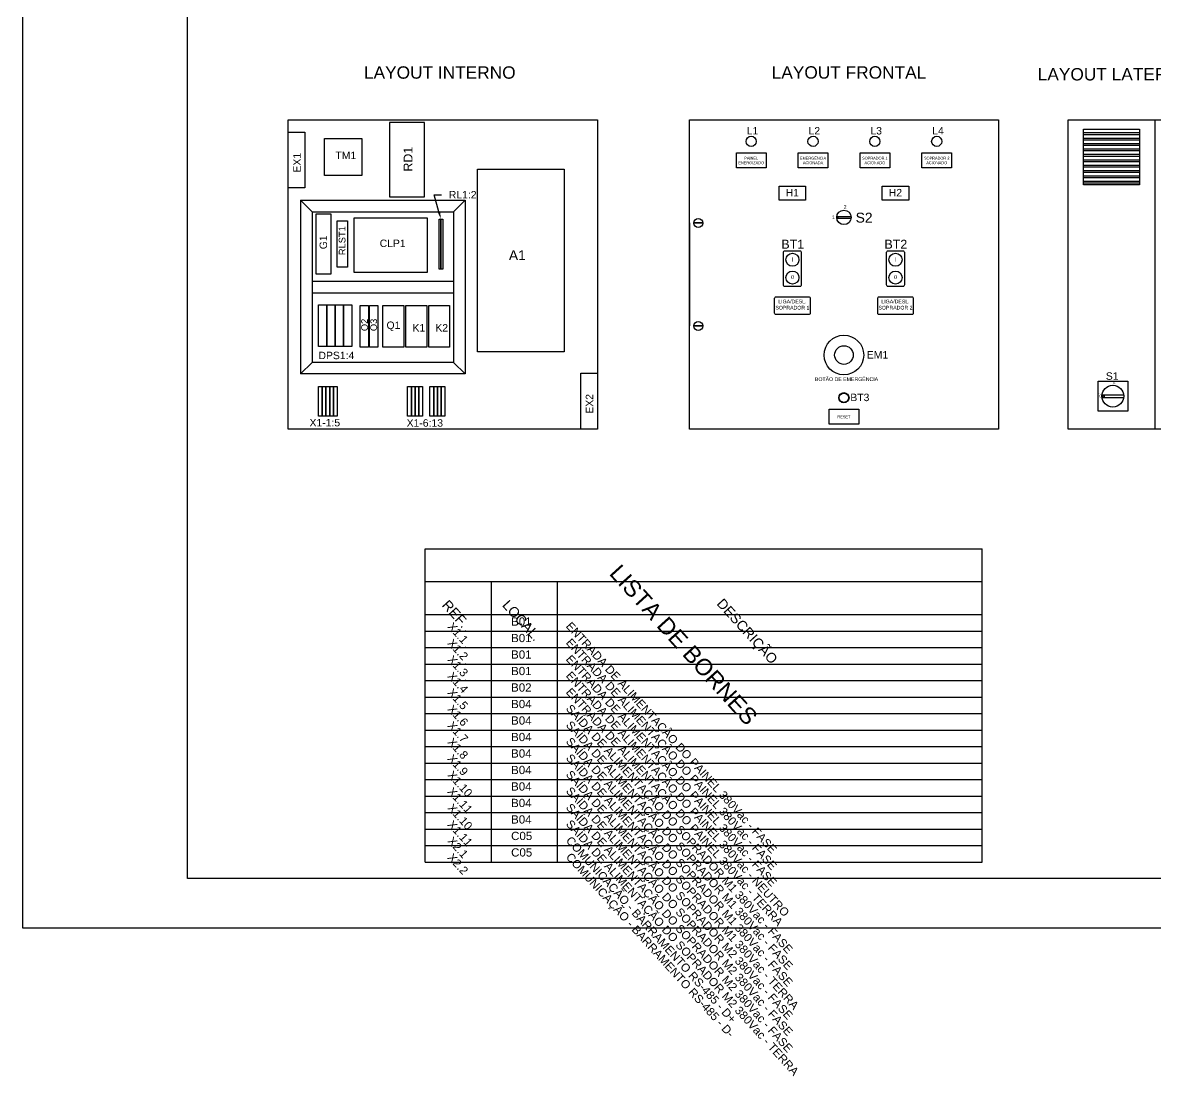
# Model space of a CAD drawing. Header units: millimetres. Extents: x 100 to 940, y 51 to 694.
# Drawn here: x 100 to 443.4, y 55 to 374.5 of the extents above; entities that cross this region are included whole.
import ezdxf
from ezdxf import colors
from ezdxf.entities.mleader import LeaderData, LeaderLine
from ezdxf.math import Vec2, Vec3

# ---------------------------------------------------------------- set-up
doc = ezdxf.new("R2010")
doc.units = ezdxf.units.MM
doc.styles.add('Annotative', font='arial.ttf')
doc.styles.add('Notes', font='arial.ttf', dxfattribs={"height": 3})
doc.styles.get("Standard").update_dxf_attribs({"font": 'arial.ttf'})

msp = doc.modelspace()

# ---------------------------------------------------------------- linework, layer by layer
for p, q in [((274.28, 345.03), (274.28, 313.78)), ((443.25, 345.03), (443.25, 251.28)), ((438.57, 341.09), (421.67, 341.09)), ((421.67, 340.58), (438.57, 340.58)), ((421.67, 339.46), (438.57, 339.46)), ((421.67, 338.95), (438.57, 338.95)), ((421.67, 337.82), (438.57, 337.82)), ((421.67, 337.32), (438.57, 337.32)), ((421.67, 336.19), (438.57, 336.19)), ((421.67, 335.68), (438.57, 335.68)), ((421.67, 334.56), (438.57, 334.56)), ((421.67, 334.05), (438.57, 334.05)), ((421.67, 332.92), (438.57, 332.92)), ((421.67, 332.42), (438.57, 332.42)), ((421.67, 331.29), (438.57, 331.29)), ((421.67, 330.78), (438.57, 330.78)), ((421.67, 329.66), (438.57, 329.66)), ((421.67, 329.15), (438.57, 329.15)), ((421.67, 328.02), (438.57, 328.02)), ((421.67, 327.52), (438.57, 327.52)), ((421.67, 326.39), (438.57, 326.39)), ((421.67, 325.88), (438.57, 325.88)), ((184.28, 320.63), (234.16, 320.63)), ((184.28, 320.63), (184.28, 267.97)), ((184.28, 320.63), (187.8, 317.11)), ((234.16, 320.63), (230.64, 317.11)), ((234.16, 320.63), (234.16, 267.97)), ((187.8, 317.11), (187.8, 271.49)), ((187.8, 317.11), (230.64, 317.11)), ((230.64, 317.11), (230.64, 271.49)), ((302.13, 313.78), (302.13, 282.53)), ((306.18, 313.78), (303.48, 313.78)), ((306.18, 313.67), (303.48, 313.67)), ((346.8, 315.45), (347.3, 315.7)), ((346.8, 315.45), (347.3, 315.2)), ((346.81, 315.7), (351.19, 315.7)), ((346.81, 315.2), (351.19, 315.2)), ((347.3, 315.2), (347.3, 315.7)), ((187.8, 296.06), (230.64, 296.06)), ((187.8, 292.54), (230.64, 292.54)), ((306.18, 282.58), (303.48, 282.58)), ((306.18, 282.47), (303.48, 282.47)), ((187.8, 271.49), (184.28, 267.97)), ((230.64, 271.49), (187.8, 271.49)), ((230.64, 271.49), (234.16, 267.97)), ((234.16, 267.97), (184.28, 267.97)), ((427.23, 261.24), (427.99, 261.62)), ((427.23, 261.24), (427.99, 260.87)), ((427.25, 261.62), (433.81, 261.62)), ((427.99, 260.87), (427.99, 261.62)), ((427.25, 260.87), (433.81, 260.87)), ((222.05, 120), (222.05, 215)), ((222.05, 215), (390.95, 215)), ((390.95, 120), (390.95, 215)), ((222.05, 205), (390.95, 205)), ((242.05, 205), (242.05, 120)), ((262.05, 205), (262.05, 120)), ((222.05, 195), (390.95, 195)), ((222.05, 190), (390.95, 190)), ((222.05, 185), (390.95, 185)), ((222.05, 180), (390.95, 180)), ((222.05, 175), (390.95, 175)), ((222.05, 170), (390.95, 170)), ((222.05, 165), (390.95, 165)), ((222.05, 160), (390.95, 160)), ((222.05, 155), (390.95, 155)), ((222.05, 150), (390.95, 150)), ((222.05, 145), (390.95, 145)), ((222.05, 140), (390.95, 140)), ((222.05, 135), (390.95, 135)), ((222.05, 130), (390.95, 130)), ((222.05, 125), (390.95, 125)), ((222.05, 120), (390.95, 120))]:
    msp.add_line(p, q)
for points in [[(100, 100), (940, 100), (940, 693.94), (100, 693.94)], [(150, 679), (925, 679), (925, 115), (150, 115)], [(180.53, 345.03), (274.28, 345.03), (274.28, 251.28), (180.53, 251.28)], [(221.88, 344.25), (211.2, 344.25), (211.2, 321.72), (221.88, 321.72)], [(302.13, 345.03), (395.88, 345.03), (395.88, 251.28), (302.13, 251.28)], [(417, 345.03), (447, 345.03), (447, 251.28), (417, 251.28)], [(180.53, 341.28), (185.6, 341.28), (185.6, 324.38), (180.53, 324.38)], [(421.67, 342.22), (438.57, 342.22), (438.57, 325.32), (421.67, 325.32)], [(191.54, 339.4), (202.8, 339.4), (202.8, 328.13), (191.54, 328.13)], [(316.39, 335.01), (325.4, 335.01), (325.4, 330.51), (316.39, 330.51)], [(335.14, 335.01), (344.15, 335.01), (344.15, 330.51), (335.14, 330.51)], [(353.89, 335.01), (362.9, 335.01), (362.9, 330.51), (353.89, 330.51)], [(372.64, 335.01), (381.65, 335.01), (381.65, 330.51), (372.64, 330.51)], [(237.91, 330.03), (264.16, 330.03), (264.16, 274.72), (237.91, 274.72)], [(329.38, 324.89), (337.38, 324.89), (337.38, 320.69), (329.38, 320.69)], [(360.63, 324.89), (368.63, 324.89), (368.63, 320.69), (360.63, 320.69)], [(188.96, 316.49), (193.47, 316.49), (193.47, 298.19), (188.96, 298.19)], [(195.38, 314.38), (198.53, 314.38), (198.53, 300.3), (195.38, 300.3)], [(200.54, 298.71), (200.54, 315.31), (222.62, 315.31), (222.62, 298.71)], [(226.3, 314.92), (226.83, 314.92), (226.83, 299.75), (226.3, 299.75)], [(226.83, 314.92), (227.36, 314.92), (227.36, 299.75), (226.83, 299.75)], [(189.7, 288.94), (192.23, 288.94), (192.23, 276.27), (189.7, 276.27)], [(192.23, 288.94), (194.77, 288.94), (194.77, 276.27), (192.23, 276.27)], [(194.77, 288.94), (197.3, 288.94), (197.3, 276.27), (194.77, 276.27)], [(197.3, 288.94), (199.84, 288.94), (199.84, 276.27), (197.3, 276.27)], [(202.36, 288.77), (204.89, 288.77), (204.89, 276.1), (202.36, 276.1)], [(205.14, 288.77), (207.68, 288.77), (207.68, 276.1), (205.14, 276.1)], [(209.24, 288.77), (215.57, 288.77), (215.57, 276.1), (209.24, 276.1)], [(216.17, 288.77), (222.5, 288.77), (222.5, 276.1), (216.17, 276.1)], [(223.11, 288.77), (229.44, 288.77), (229.44, 276.1), (223.11, 276.1)], [(269.21, 268.18), (274.28, 268.18), (274.28, 251.28), (269.21, 251.28)], [(426.03, 265.75), (435.04, 265.75), (435.04, 256.74), (426.03, 256.74)], [(189.7, 264.22), (190.83, 264.22), (190.83, 255.2), (189.7, 255.2)], [(190.85, 264.22), (191.97, 264.22), (191.97, 255.2), (190.85, 255.2)], [(191.97, 264.22), (193.1, 264.22), (193.1, 255.2), (191.97, 255.2)], [(193.1, 264.22), (194.23, 264.22), (194.23, 255.2), (193.1, 255.2)], [(194.23, 264.22), (195.35, 264.22), (195.35, 255.2), (194.23, 255.2)], [(216.73, 264.22), (217.86, 264.22), (217.86, 255.2), (216.73, 255.2)], [(217.86, 264.22), (218.99, 264.22), (218.99, 255.2), (217.86, 255.2)], [(218.99, 264.22), (220.11, 264.22), (220.11, 255.2), (218.99, 255.2)], [(220.11, 264.22), (221.24, 264.22), (221.24, 255.2), (220.11, 255.2)], [(223.49, 264.22), (224.62, 264.22), (224.62, 255.2), (223.49, 255.2)], [(224.62, 264.22), (225.75, 264.22), (225.75, 255.2), (224.62, 255.2)], [(225.75, 264.22), (226.87, 264.22), (226.87, 255.2), (225.75, 255.2)], [(226.87, 264.22), (228, 264.22), (228, 255.2), (226.87, 255.2)], [(344.52, 257.29), (353.53, 257.29), (353.53, 252.79), (344.52, 252.79)]]:
    msp.add_lwpolyline(points, close=True)
for points in [[(330.68, 294.95), (330.68, 304.85, -0.414214), (331.13, 305.3), (335.63, 305.3, -0.414214), (336.08, 304.85), (336.08, 294.95, -0.414214), (335.63, 294.5), (331.13, 294.5, -0.414214)], [(361.93, 294.95), (361.93, 304.85, -0.414214), (362.38, 305.3), (366.88, 305.3, -0.414214), (367.33, 304.85), (367.33, 294.95, -0.414214), (366.88, 294.5), (362.38, 294.5, -0.414214)], [(328.43, 291.37), (338.33, 291.37, -0.414214), (338.78, 290.92), (338.78, 286.42, -0.414214), (338.33, 285.97), (328.43, 285.97, -0.414214), (327.98, 286.42), (327.98, 290.92, -0.414214)], [(359.68, 291.37), (369.58, 291.37, -0.414214), (370.03, 290.92), (370.03, 286.42, -0.414214), (369.58, 285.97), (359.68, 285.97, -0.414214), (359.23, 286.42), (359.23, 290.92, -0.414214)]]:
    msp.add_lwpolyline(points, format="xyb", close=True)
for centre, radius in [((320.88, 338.49), 1.55), ((339.63, 338.49), 1.55), ((358.38, 338.49), 1.55), ((377.13, 338.49), 1.55), ((349, 315.45), 2.2), ((304.83, 313.72), 1.35), ((333.38, 302.6), 1.98), ((364.63, 302.6), 1.98), ((333.38, 297.2), 1.98), ((364.63, 297.2), 1.98), ((304.83, 282.53), 1.35), ((349, 273.71), 6), ((349, 273.71), 2.82), ((430.53, 261.24), 3.3), ((349, 260.77), 1.55), ((349, 260.77), 1.41)]:
    msp.add_circle(centre, radius)
for p in [(222.05, 195), (222.05, 195), (222.05, 190), (222.05, 190), (234.24, 190), (234.24, 190), (222.05, 185), (222.05, 185), (234.24, 185), (234.24, 185), (222.05, 180), (222.05, 180), (234.24, 180), (234.24, 180), (234.24, 175), (234.24, 175)]:
    msp.add_point(p)

# ---------------------------------------------------------------- texts
for s, height, rotation, style, p in [('RD1', 2.7, 90, 'Annotative', (218.19, 329.32)), ('EX1', 2.253, 90, 'Annotative', (184.3, 329.04)), ('RLST1', 2.018, 90, 'Annotative', (197.87, 303.99)), ('G1', 2.253, 90, 'Annotative', (192.28, 305.79)), ('Q2', 2.018, 90, 'Annotative', (204.67, 280.96)), ('Q3', 2.018, 90, 'Annotative', (207.43, 280.96)), ('EX2', 2.253, 90, 'Annotative', (272.98, 255.94)), ('LISTA DE BORNES', 5, 312.1646, 'Notes', (277.59, 207.35)), ('REF.', 3, 312.1646, 'Notes', (226.93, 197.75)), ('LOCAL.', 3, 312.1646, 'Notes', (245.21, 197.75)), ('DESCRIÇÃO', 3, 312.1646, 'Notes', (310.23, 198.21)), ('X1.1', 2.5, 312.1646, 'Notes', (228.63, 191.24)), ('ENTRADA DE ALIMENTAÇÃO DO PAINEL 380Vac - FASE', 2.5, 312.1646, 'Notes', (264.53, 191.39)), ('X1.2', 2.5, 312.1646, 'Notes', (228.63, 186.24)), ('ENTRADA DE ALIMENTAÇÃO DO PAINEL 380Vac - FASE', 2.5, 312.1646, 'Notes', (264.53, 186.39)), ('X1.3', 2.5, 312.1646, 'Notes', (228.63, 181.24)), ('ENTRADA DE ALIMENTAÇÃO DO PAINEL 380Vac - FASE', 2.5, 312.1646, 'Notes', (264.53, 181.39)), ('X1.4', 2.5, 312.1646, 'Notes', (228.63, 176.24)), ('ENTRADA DE ALIMENTAÇÃO DO PAINEL 380Vac - NEUTRO', 2.5, 312.1646, 'Notes', (264.53, 176.39)), ('X1.5', 2.5, 312.1646, 'Notes', (228.63, 171.24)), ('ENTRADA DE ALIMENTAÇÃO DO PAINEL 380Vac - TERRA', 2.5, 312.1646, 'Notes', (264.53, 171.39)), ('X1.6', 2.5, 312.1646, 'Notes', (228.63, 166.24)), ('SAÍDA DE ALIMENTAÇÃO DO SOPRADOR M1 380Vac - FASE', 2.5, 312.1646, 'Notes', (264.53, 166.39)), ('X1.7', 2.5, 312.1646, 'Notes', (228.63, 161.24)), ('SAÍDA DE ALIMENTAÇÃO DO SOPRADOR M1 380Vac - FASE', 2.5, 312.1646, 'Notes', (264.53, 161.39)), ('X1.8', 2.5, 312.1646, 'Notes', (228.63, 156.24)), ('SAÍDA DE ALIMENTAÇÃO DO SOPRADOR M1 380Vac - FASE', 2.5, 312.1646, 'Notes', (264.53, 156.39)), ('X1.9', 2.5, 312.1646, 'Notes', (228.63, 151.24)), ('SAÍDA DE ALIMENTAÇÃO DO SOPRADOR M1 380Vac - TERRA', 2.5, 312.1646, 'Notes', (264.53, 151.39)), ('X1.10', 2.5, 312.1646, 'Notes', (228.63, 146.24)), ('SAÍDA DE ALIMENTAÇÃO DO SOPRADOR M2 380Vac - FASE', 2.5, 312.1646, 'Notes', (264.53, 146.39)), ('X1.11', 2.5, 312.1646, 'Notes', (228.63, 141.24)), ('SAÍDA DE ALIMENTAÇÃO DO SOPRADOR M2 380Vac - FASE', 2.5, 312.1646, 'Notes', (264.53, 141.39)), ('X1.10', 2.5, 312.1646, 'Notes', (228.63, 136.24)), ('SAÍDA DE ALIMENTAÇÃO DO SOPRADOR M2 380Vac - FASE', 2.5, 312.1646, 'Notes', (264.53, 136.39)), ('X1.11', 2.5, 312.1646, 'Notes', (228.63, 131.24)), ('SAÍDA DE ALIMENTAÇÃO DO SOPRADOR M2 380Vac - TERRA', 2.5, 312.1646, 'Notes', (264.53, 131.39)), ('X2.1', 2.5, 312.1646, 'Notes', (228.63, 126.24)), ('COMUNICAÇÃO - BARRAMENTO RS-485 - D+', 2.5, 312.1646, 'Notes', (264.53, 126.39)), ('X2.2', 2.5, 312.1646, 'Notes', (228.63, 121.24)), ('COMUNICAÇÃO - BARRAMENTO RS-485 - D-', 2.5, 312.1646, 'Notes', (264.53, 121.39))]:
    msp.add_text(s, height=height, rotation=rotation, dxfattribs=dict(style=style)).set_placement(p)
for s, height, style, p in [('BT1', 2.7, 'Annotative', (330.03, 305.97)), ('BT2', 2.7, 'Annotative', (361.28, 305.97)), ('I', 1.35, 'Annotative', (333.12, 302)), ('I', 1.35, 'Annotative', (364.37, 302)), ('o', 1.35, 'Annotative', (332.85, 296.83)), ('o', 1.35, 'Annotative', (364.1, 296.83)), ('X1-1:5', 2.253, 'Annotative', (186.98, 252.08)), ('X1-6:13', 2.253, 'Annotative', (216.42, 251.99)), ('B01', 2.5, 'Notes', (248.09, 191.66)), ('B01', 2.5, 'Notes', (248.09, 186.66)), ('B01', 2.5, 'Notes', (248.09, 181.66)), ('B01', 2.5, 'Notes', (248.09, 176.66)), ('B02', 2.5, 'Notes', (248.09, 171.66)), ('B04', 2.5, 'Notes', (248.09, 166.66)), ('B04', 2.5, 'Notes', (248.09, 161.66)), ('B04', 2.5, 'Notes', (248.09, 156.66)), ('B04', 2.5, 'Notes', (248.09, 151.66)), ('B04', 2.5, 'Notes', (248.09, 146.66)), ('B04', 2.5, 'Notes', (248.09, 141.66)), ('B04', 2.5, 'Notes', (248.09, 136.66)), ('B04', 2.5, 'Notes', (248.09, 131.66)), ('C05', 2.5, 'Notes', (248.09, 126.66)), ('C05', 2.5, 'Notes', (248.09, 121.66))]:
    msp.add_text(s, height=height, dxfattribs=dict(style=style)).set_placement(p)
for s, width, gutter_width, insert, char_height, attachment_point, style in [('LAYOUT INTERNO', 141.5358, 15, (203.48, 361.24), 3.75, 1, 'Notes'), ('LAYOUT FRONTAL', 141.5358, 15, (327.1, 361.26), 3.75, 1, 'Notes'), ('LAYOUT LATERAL', 141.5358, 15, (407.76, 360.71), 3.75, 1, 'Notes'), ('L1', 3.5666, 15, (319.53, 342.83), 2.253, 1, 'Notes'), ('L2', 3.5666, 15, (338.28, 342.83), 2.253, 1, 'Notes'), ('L3', 3.5666, 15, (357.03, 342.83), 2.253, 1, 'Notes'), ('L4', 3.5666, 15, (375.78, 342.83), 2.253, 1, 'Notes'), ('TM1', 11.7467, 15, (194.84, 335.38), 2.253, 1, 'Notes'), ('PAINEL\\PENERGIZADO', 10, 15, (320.88, 332.69), 0.845, 5, 'Notes'), ('EMERGÊNCIA\\PACIONADA', 10, 15, (339.63, 332.69), 0.845, 5, 'Notes'), ('SOPRADOR 1 ACIONADO', 10, 15, (358.38, 332.69), 0.8448, 5, 'Notes'), ('SOPRADOR 2 ACIONADO', 10, 15, (377.13, 332.69), 0.8448, 5, 'Notes'), ('H1', 3.5666, 15, (331.35, 324.07), 2.253, 1, 'Notes'), ('H2', 3.5666, 15, (362.6, 324.07), 2.253, 1, 'Notes'), ('1', 7.8324, 15, (345.37, 316.04), 1.13, 1, 'Notes'), ('2', 9.573, 15, (348.91, 319.18), 1.13, 1, 'Notes'), ('S2', 3.5666, 15, (352.55, 316.87), 3.004, 1, 'Notes'), ('CLP1', 11.7467, 15, (208.25, 308.71), 2.253, 1, 'Notes'), ('A1', 11.7467, 15, (247.42, 305.48), 3.004, 1, 'Notes'), ('LIGA/DESL.\\PSOPRADOR 1', 30.872, 11.41, (333.38, 289), 1.125, 5, 'Annotative'), ('LIGA/DESL.\\PSOPRADOR 2', 30.872, 11.41, (364.63, 289), 1.125, 5, 'Annotative'), ('Q1', 11.7467, 15, (210.32, 283.87), 2.253, 1, 'Notes'), ('K1', 11.7467, 15, (218.19, 283.09), 2.253, 1, 'Notes'), ('K2', 11.7467, 15, (225.13, 283.09), 2.253, 1, 'Notes'), ('DPS1:4', 11.7467, 15, (189.7, 274.71), 2.253, 1, 'Notes'), ('EM1', 3.5666, 15, (355.94, 274.89), 2.253, 1, 'Notes'), ('S1', 3.5666, 15, (428.4, 268.46), 2.253, 1, 'Notes'), ('I', 9.573, 15, (430.47, 265.63), 0.845, 1, 'Notes'), ('ON', 8.4126, 15, (430.86, 265.3), 0.338, 1, 'Notes'), ('BT3', 3.5666, 15, (350.94, 261.99), 2.253, 1, 'Notes'), ('OFF', 11.6036, 15, (426.13, 262.35), 0.338, 1, 'Notes'), ('O', 7.8324, 15, (426.33, 261.68), 0.845, 1, 'Notes'), ('RESET', 10, 15, (349, 254.97), 0.845, 5, 'Notes')]:
    msp.add_mtext_dynamic_manual_height_columns(s, width=width, gutter_width=gutter_width, heights=[0], dxfattribs=dict(insert=insert, char_height=char_height, attachment_point=attachment_point, style=style))
at = {"insert": (349.79, 266.38), "char_height": 1.1264, "attachment_point": 5}
msp.add_mtext_dynamic_manual_height_columns('BOTÃO DE EMERGÊNCIA', width=59.096, gutter_width=15, heights=[0], dxfattribs=at)

# ---------------------------------------------------------------- leaders
ml = msp.add_multileader_mtext('Standard')
ml.set_content('RL1:2', color=256, style='Notes')
ml.set_leader_properties()
ml.build(insert=Vec2(0, 0))
ml.multileader.update_dxf_attribs({"dogleg_length": 2, "arrow_head_size": 2.25})
ctx = ml.context
ctx.base_point, ctx.char_height, ctx.arrow_head_size, ctx.landing_gap_size, ctx.plane_origin = Vec3(226.97, 322.31), 2.253, 2.25, 2.25, Vec3(218.5, 317.54)
notes = []
notes.append((ctx, [(0, (1, 1, 0), (224.72, 322.31), (1, 0), 2.25, [(0, [(226.83, 314.92)], 0, [])])]))
ctx.mtext.insert, ctx.mtext.flow_direction = Vec3(229.22, 323.44), 5
for ctx, leaders in notes:
    for number, flags, end, landing, length, lines in leaders:
        leader = LeaderData()
        leader.index, (leader.has_last_leader_line, leader.has_dogleg_vector, leader.attachment_direction) = number, flags
        leader.last_leader_point, leader.dogleg_vector, leader.dogleg_length = Vec3(end), Vec3(landing), length
        for number, points, colour, breaks in lines:
            line = LeaderLine()
            line.index, line.vertices, line.color, line.breaks = number, Vec3.list(points), colors.encode_raw_color(colour), breaks
            leader.lines.append(line)
        ctx.leaders.append(leader)

doc.saveas('drawing.dxf')
